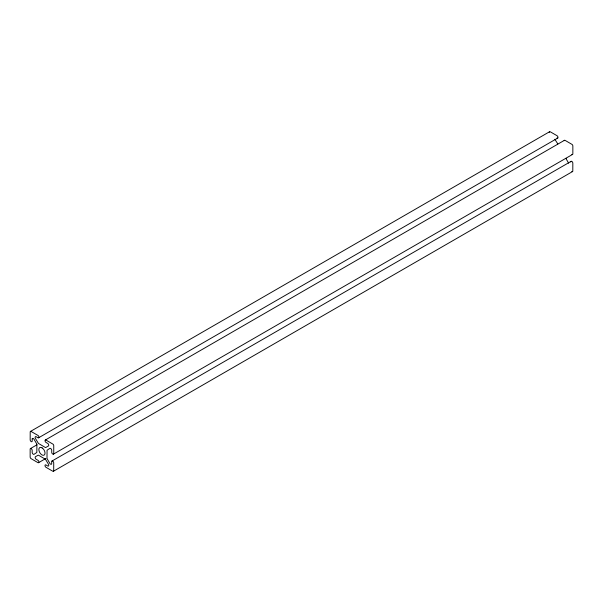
<?xml version="1.0" encoding="UTF-8"?>
<svg xmlns="http://www.w3.org/2000/svg" width="603" height="603" viewBox="0 0 603 603"><rect width="100%" height="100%" fill="white"/><g stroke="black" fill="none" stroke-linecap="round" stroke-linejoin="round"><path stroke-width="0.9" d="M549.273 132.426L549.303 132.11A1.425 0.822 60 0 1 550.283 131.808L556.991 135.683A1.425 0.822 60 0 1 558.001 137.431A1.425 0.822 60 0 1 556.991 138.019M30.459 431.439L549.567 131.733M38.607 437.786L557.707 138.087M30.444 448.572L36.964 444.81M45.308 440.032L564.416 140.333M38.584 462.667L45.918 458.431M53.448 454.134L572.556 154.428M52.001 461.039L571.109 161.34M53.433 471.267L572.541 171.561M42.165 447.969L41.388 447.547A4.342 2.502 60 0 0 38.871 449.318L38.939 450.26A4.342 2.502 60 0 0 41.705 454.745L42.511 455.152A4.342 2.502 60 0 0 44.991 453.358L44.961 452.446A4.342 2.502 60 0 0 42.15 447.931M557.79 143.898L554.828 139.263M568.637 163.157L566.405 159.29A1.425 0.822 60 0 1 566.111 158.295M570.807 161.988A1.425 0.822 60 0 1 571.817 161.408A1.425 0.822 60 0 1 572.827 163.157L572.797 171.192A1.425 0.822 60 0 1 571.825 171.493M571.84 154.36A1.425 0.822 60 0 0 572.85 153.773L572.85 146.024A1.425 0.822 60 0 0 572.104 144.464L565.132 140.401A1.425 0.822 60 0 0 564.152 140.703M32.193 438.901L32.193 441.012A1.425 0.822 60 0 1 31.183 441.592A1.425 0.822 60 0 1 30.173 439.843L30.203 431.808A1.425 0.822 60 0 1 31.175 431.507L37.891 435.389A1.425 0.822 60 0 1 38.901 437.137A1.425 0.822 60 0 1 37.891 437.718L35.999 436.625A1.636 0.942 60 0 0 35.283 438.2L38.426 443.416L45.172 447.373A1.425 0.822 60 0 0 45.888 447.441L48.572 445.903A1.636 0.942 60 0 0 47.856 443.499L46.024 442.436A1.425 0.822 60 0 1 45.014 440.687A1.425 0.822 60 0 1 46.024 440.107L52.996 444.162A1.425 0.822 60 0 1 53.742 445.723L53.742 453.479A1.425 0.822 60 0 1 52.732 454.059A1.425 0.822 60 0 1 51.722 452.31L51.722 450.124A1.636 0.942 60 0 0 50.004 448.3L47.064 450.237L47.004 457.994A1.425 0.822 60 0 0 47.305 458.989L49.981 463.632A1.636 0.942 60 0 0 51.7 463.805L51.707 461.694A1.425 0.822 60 0 1 52.717 461.107A1.425 0.822 60 0 1 53.727 462.863L53.697 470.89A1.425 0.822 60 0 1 52.717 471.192L46.009 467.317A1.425 0.822 60 0 1 44.999 465.569A1.425 0.822 60 0 1 46.009 464.981L47.901 466.081A1.636 0.942 60 0 0 48.617 464.498L45.474 459.29L38.728 455.333A1.425 0.822 60 0 0 38.012 455.265L35.328 456.803A1.636 0.942 60 0 0 36.044 459.207L37.868 460.262A1.425 0.822 60 0 1 38.878 462.011A1.425 0.822 60 0 1 37.868 462.599L30.896 458.536A1.425 0.822 60 0 1 30.15 456.976L30.15 449.227A1.425 0.822 60 0 1 31.16 448.64A1.425 0.822 60 0 1 32.17 450.388L32.17 452.582A1.636 0.942 60 0 0 33.896 454.398L36.836 452.469L36.889 444.705A1.425 0.822 60 0 0 36.595 443.71L33.919 439.067A1.636 0.942 60 0 0 32.193 438.901"/></g></svg>
